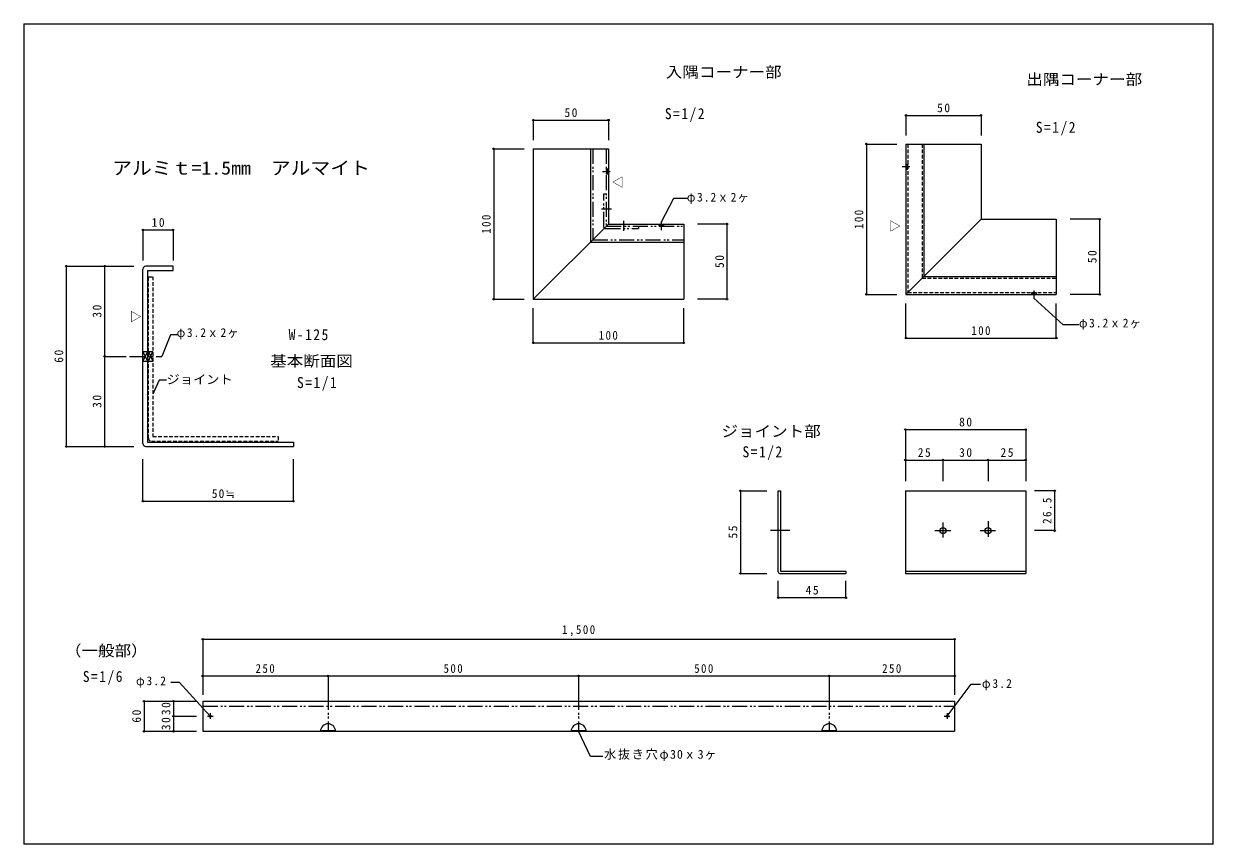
# Model space of a CAD drawing. Units: millimetres on the paper, with parts at other scales. Extents: x -197 to 198, y -139 to 134.
import ezdxf
from ezdxf.enums import TextEntityAlignment as Align

# ---------------------------------------------------------------- set-up
doc = ezdxf.new("R2010")
doc.units = ezdxf.units.MM
doc.header["$PDMODE"] = 32
doc.header["$PDSIZE"] = 0.5
doc.linetypes.add('DASHED1', pattern=[1.8, 1.2, -0.6])
doc.linetypes.add('DOUBLE_CHAIN1', pattern=[8.8, 5, -1, 0.6, -0.6, 0.6, -1])
doc.layers.add('0-0', color=7, linetype='Continuous')
doc.styles.add('ＭＳ 明朝', font='')
doc.styles.get('ＭＳ 明朝').set_extended_font_data('MS Mincho')

msp = doc.modelspace()

# ---------------------------------------------------------------- linework, layer by layer
at = {"layer": '0-0', "color": 6}
for p, q in [((-197.072, 133.95), (198.408, 133.95)), ((-197.072, 133.95), (-197.072, -138.963)), ((198.408, -138.963), (198.408, 133.95)), ((198.408, -138.963), (-197.072, -138.963))]:
    msp.add_line(p, q, dxfattribs=at)
at = {"layer": '0-0', "color": 4}
for p, q in [((96.241, 103.477), (121.241, 103.477)), ((96.241, 103.477), (96.241, 96.838)), ((121.241, 103.477), (121.241, 96.838)), ((-27.664, 101.888), (-2.664, 101.888)), ((-27.664, 101.888), (-27.664, 95.249)), ((-2.664, 101.888), (-2.664, 95.249)), ((-40.803, 92.348), (-40.803, 42.348)), ((-40.803, 92.348), (-30.669, 92.348)), ((83.103, 93.937), (83.103, 43.937)), ((83.103, 93.937), (93.236, 93.937)), ((36.768, 67.348), (26.984, 67.348)), ((36.768, 42.348), (36.768, 67.348)), ((160.673, 68.937), (150.89, 68.937)), ((160.673, 43.937), (160.673, 68.937)), ((-157.44, 65.367), (-147.44, 65.367)), ((-157.44, 65.367), (-157.44, 55.215)), ((-147.44, 65.367), (-147.44, 55.215)), ((-182.929, 53.328), (-182.929, -6.672)), ((-182.929, 53.328), (-170.224, 53.328)), ((-170.224, 53.328), (-170.224, 23.328)), ((-170.224, 53.328), (-160.484, 53.328)), ((83.103, 43.937), (93.236, 43.937)), ((160.673, 43.937), (150.89, 43.937)), ((-40.803, 42.348), (-30.669, 42.348)), ((36.768, 42.348), (26.984, 42.348)), ((96.241, 29.4), (96.241, 40.931)), ((146.241, 29.4), (146.241, 40.931)), ((-27.664, 27.811), (-27.664, 39.342)), ((22.336, 27.811), (22.336, 39.342)), ((-27.664, 27.811), (22.336, 27.811)), ((96.241, 29.4), (146.241, 29.4)), ((-170.224, 23.328), (-170.224, -6.672)), ((-170.224, 23.328), (-163.025, 23.328)), ((96.058, -1.023), (136.058, -1.023)), ((96.058, -1.023), (96.058, -11.157)), ((136.058, -1.023), (136.058, -11.157)), ((-182.929, -6.672), (-170.224, -6.672)), ((-170.224, -6.672), (-160.484, -6.672)), ((-157.44, -24.842), (-157.44, -10.865)), ((-107.44, -24.842), (-107.44, -10.865)), ((96.058, -11.157), (108.558, -11.157)), ((96.058, -11.157), (96.058, -18.145)), ((108.558, -11.157), (108.558, -18.145)), ((108.558, -11.157), (123.558, -11.157)), ((123.558, -11.157), (123.558, -18.145)), ((123.558, -11.157), (136.058, -11.157)), ((136.058, -11.157), (136.058, -18.145)), ((41.199, -21.394), (41.199, -48.894)), ((41.199, -21.394), (49.934, -21.394)), ((145.675, -21.394), (139.036, -21.394)), ((145.675, -21.394), (145.675, -34.644)), ((-157.44, -24.842), (-107.44, -24.842)), ((145.675, -34.644), (139.036, -34.644)), ((41.199, -48.894), (49.934, -48.894)), ((53.778, -56.93), (53.778, -51.34)), ((76.278, -56.93), (76.278, -51.34)), ((53.778, -56.93), (76.278, -56.93)), ((-137.581, -70.776), (112.419, -70.776)), ((-137.581, -70.776), (-137.581, -83.005)), ((112.419, -70.776), (112.419, -83.005)), ((-137.581, -83.005), (-95.915, -83.005)), ((-137.581, -83.005), (-137.581, -89.295)), ((-95.915, -83.005), (-95.915, -89.295)), ((-95.915, -83.005), (-12.581, -83.005)), ((-12.581, -83.005), (-12.581, -89.295)), ((-12.581, -83.005), (70.752, -83.005)), ((70.752, -83.005), (70.752, -89.295)), ((70.752, -83.005), (112.419, -83.005)), ((112.419, -83.005), (112.419, -89.295)), ((-157.089, -91.391), (-157.089, -101.391)), ((-157.089, -91.391), (-147.299, -91.391)), ((-147.299, -91.391), (-147.299, -96.391)), ((-147.299, -91.391), (-139.612, -91.391)), ((-147.299, -96.391), (-139.612, -96.391)), ((-147.299, -96.391), (-147.299, -101.391)), ((-157.089, -101.391), (-147.299, -101.391)), ((-147.299, -101.391), (-139.612, -101.391))]:
    msp.add_line(p, q, dxfattribs=at)
at = {"layer": '0-0', "linetype": 'DOUBLE_CHAIN1'}
for p, q in [((96.241, 87.237), (96.841, 87.237)), ((96.241, 87.237), (96.841, 85.637)), ((96.841, 87.237), (96.241, 85.637)), ((-4.7, 84.848), (-2.128, 84.848)), ((-3.414, 85.648), (-2.814, 85.648)), ((-3.414, 85.648), (-2.814, 84.048)), ((-2.814, 85.648), (-3.414, 84.048)), ((-3.414, 84.048), (-2.814, 84.048)), ((94.956, 86.437), (97.527, 86.437)), ((96.241, 85.637), (96.841, 85.637)), ((-4.164, 77.348), (-3.414, 77.348)), ((-4.164, 66.348), (-4.164, 77.348)), ((-4.977, 72.348), (-1.698, 72.348)), ((2.336, 68.454), (2.336, 65.035)), ((14.836, 67.883), (14.836, 65.312)), ((-3.664, 65.848), (7.336, 65.848)), ((7.336, 66.598), (7.336, 65.848)), ((14.036, 67.198), (14.036, 66.598)), ((14.036, 67.198), (15.636, 66.598)), ((15.636, 67.198), (14.036, 66.598)), ((15.636, 67.198), (15.636, 66.598)), ((137.941, 44.537), (137.941, 43.937)), ((137.941, 44.537), (139.541, 43.937)), ((139.541, 44.537), (137.941, 43.937)), ((138.741, 45.222), (138.741, 42.651)), ((139.541, 44.537), (139.541, 43.937)), ((-157.44, 24.928), (-155.94, 24.928)), ((-157.44, 24.928), (-155.94, 21.728)), ((-155.94, 24.928), (-157.44, 21.728)), ((-155.64, 24.928), (-154.14, 24.928)), ((-155.64, 21.728), (-154.14, 24.928)), ((-155.64, 24.928), (-154.14, 21.728)), ((-161.87, 23.328), (-151.21, 23.328)), ((-157.44, 21.728), (-155.94, 21.728)), ((-155.64, 21.728), (-154.14, 21.728)), ((-95.915, -89.295), (-95.915, -101.391)), ((-12.581, -89.295), (-12.581, -101.391)), ((70.752, -89.295), (70.752, -101.391)), ((-137.581, -93.058), (112.419, -93.058))]:
    msp.add_line(p, q, dxfattribs=at)
at = {"layer": '0-0', "color": 3}
for p, q in [((-27.664, 42.348), (-2.664, 67.348)), ((96.241, 43.937), (121.241, 68.937)), ((-157.44, -5.672), (-157.44, 52.328)), ((-147.44, 53.328), (-156.44, 53.328)), ((-156.44, -6.672), (-107.44, -6.672)), ((53.778, -48.394), (53.778, -21.394)), ((96.058, -21.394), (96.058, -48.894)), ((123.558, -31.522), (123.558, -36.743)), ((57.597, -34.644), (51.158, -34.644)), ((105.874, -34.644), (111.168, -34.644)), ((108.558, -31.957), (108.558, -36.961)), ((120.959, -34.644), (126.035, -34.644)), ((54.278, -48.894), (76.278, -48.894)), ((96.058, -48.144), (136.058, -48.144)), ((96.058, -48.894), (136.058, -48.894))]:
    msp.add_line(p, q, dxfattribs=at)
at = {"layer": '0-0', "linetype": 'DASHED1'}
for p, q in [((-155.64, -3.872), (-155.64, 49.828)), ((-112.44, -3.372), (-112.44, -4.872)), ((-154.64, -4.872), (-112.44, -4.872))]:
    msp.add_line(p, q, dxfattribs=at)
at = {"layer": '0-0'}
for p, q in [((-137.581, -91.391), (-137.581, -101.391)), ((-137.581, -91.391), (112.419, -91.391)), ((112.419, -91.391), (112.419, -101.391)), ((-136.037, -96.391), (-134.14, -96.391)), ((-135.081, -95.369), (-135.081, -97.265)), ((108.963, -96.391), (110.86, -96.391)), ((109.919, -95.369), (109.919, -97.265)), ((-137.581, -101.391), (112.419, -101.391)), ((-98.402, -101.141), (-93.427, -101.141)), ((-15.069, -101.141), (-10.094, -101.141)), ((68.264, -101.141), (73.239, -101.141))]:
    msp.add_line(p, q, dxfattribs=at)
at = {"layer": '0-0', "color": 3}
for points in [[(-27.664, 92.348), (-27.664, 42.348), (22.336, 42.348)], [(-27.664, 92.348), (-2.664, 92.348), (-2.664, 67.348), (22.336, 67.348), (22.336, 42.348)], [(-8.664, 92.348), (-8.664, 61.348), (22.336, 61.348)], [(96.241, 93.937), (96.241, 43.937), (146.241, 43.937)], [(96.241, 93.937), (121.241, 93.937), (121.241, 68.937), (146.241, 68.937), (146.241, 43.937)], [(102.241, 93.937), (102.241, 49.937), (146.241, 49.937)], [(-155.94, 51.828), (-147.44, 51.828), (-147.44, 53.328)], [(-155.94, 51.828), (-155.94, -5.172), (-107.44, -5.172), (-107.44, -6.672)], [(53.778, -21.394), (54.528, -21.394), (54.528, -48.144), (76.278, -48.144), (76.278, -48.894)], [(96.058, -21.394), (136.058, -21.394), (136.058, -48.894)]]:
    msp.add_lwpolyline(points, dxfattribs=at)
at = {"layer": '0-0', "linetype": 'DOUBLE_CHAIN1'}
for points in [[(-7.914, 92.348), (-7.914, 62.098), (22.336, 62.098)], [(-3.414, 92.348), (-3.414, 66.598), (22.336, 66.598)]]:
    msp.add_lwpolyline(points, dxfattribs=at)
at = {"layer": '0-0', "linetype": 'DASHED1'}
for points in [[(96.841, 93.937), (96.841, 44.537), (146.241, 44.537)], [(101.641, 93.937), (101.641, 49.337), (146.241, 49.337)], [(-155.64, 49.828), (-154.14, 49.828), (-154.14, -3.372), (-112.44, -3.372)]]:
    msp.add_lwpolyline(points, dxfattribs=at)
at = {"layer": '0-0'}
for points in [[(14.836, 67.883), (19.039, 75.925), (23.681, 75.925)], [(153.702, 33.782), (148.54, 33.782), (138.741, 42.651)], [(-145.956, 30.506), (-148.343, 30.506), (-151.21, 23.328)], [(-149.612, 15.454), (-152.019, 15.454), (-154.14, 10.73)], [(-148.173, -85.073), (-145.394, -85.073), (-135.081, -96.391)], [(109.919, -96.391), (117.9, -85.716), (121.071, -85.716)], [(-4.549, -109.741), (-8.601, -109.741), (-12.581, -101.391)]]:
    msp.add_lwpolyline(points, dxfattribs=at)
at = {"layer": '0-0', "color": 3}
for centre in [(108.558, -34.644), (123.558, -34.644)]:
    msp.add_circle(centre, 1, dxfattribs=at)
at = {"layer": '0-0'}
for centre in [(-135.081, -96.391), (109.919, -96.391)]:
    msp.add_circle(centre, 0.333, dxfattribs=at)
at = {"layer": '0-0', "linetype": 'DOUBLE_CHAIN1'}
msp.add_arc((-3.664, 66.348), 0.5, 180, 270, dxfattribs=at)
at = {"layer": '0-0', "color": 3}
for centre, radius, start, end in [((-156.44, 52.328), 1, 90, 180), ((-156.44, -5.672), 1, 180, 270), ((54.278, -48.394), 0.5, 180, 270)]:
    msp.add_arc(centre, radius, start, end, dxfattribs=at)
at = {"layer": '0-0', "linetype": 'DASHED1'}
msp.add_arc((-154.64, -3.872), 1, 180, 270, dxfattribs=at)
at = {"layer": '0-0'}
for centre in [(-95.915, -101.391), (-12.581, -101.391), (70.752, -101.391)]:
    msp.add_arc(centre, 2.5, 0, 180, dxfattribs=at)
at = {"layer": '0-0', "color": 1}
for p in [(96.241, 103.477), (121.241, 103.477), (-27.664, 101.888), (-2.664, 101.888), (-40.803, 92.348), (83.103, 93.937), (36.768, 67.348), (160.673, 68.937), (-157.44, 65.367), (-147.44, 65.367), (-182.929, 53.328), (-170.224, 53.328), (83.103, 43.937), (160.673, 43.937), (-40.803, 42.348), (36.768, 42.348), (-27.664, 27.811), (22.336, 27.811), (96.241, 29.4), (146.241, 29.4), (-170.224, 23.328), (96.058, -1.023), (136.058, -1.023), (-182.929, -6.672), (-170.224, -6.672), (96.058, -11.157), (108.558, -11.157), (123.558, -11.157), (136.058, -11.157), (41.199, -21.394), (145.675, -21.394), (-157.44, -24.842), (-107.44, -24.842), (145.675, -34.644), (41.199, -48.894), (53.778, -56.93), (76.278, -56.93), (-137.581, -70.776), (112.419, -70.776), (-137.581, -83.005), (-95.915, -83.005), (-12.581, -83.005), (70.752, -83.005), (112.419, -83.005), (-157.089, -91.391), (-147.299, -91.391), (-147.299, -96.391), (-157.089, -101.391), (-147.299, -101.391)]:
    msp.add_point(p, dxfattribs=at)

# ---------------------------------------------------------------- texts
at = {"layer": '0-0', "color": 3, "style": 'ＭＳ 明朝', "width": 1.1}
for s, height, p in [('入隅コーナー部', 3.666, (16.423, 114.958)), ('出隅コーナー部', 3.666, (136.273, 112.512)), ('アルミｔ=1.5mm\u3000アルマイト', 4.399, (-167.72, 82.463)), ('基本断面図', 3.666, (-115.152, 18.83)), ('ジョイント部', 3.666, (34.909, -4.518)), ('（一般部）', 3.666, (-183.39, -77.506))]:
    msp.add_text(s, height=height, dxfattribs=at).set_placement(p, align=Align.BOTTOM_LEFT)
at = {"layer": '0-0', "style": 'ＭＳ 明朝'}
for rotation, p in [(270, (-1.982, 83.306)), (90, (94.983, 64.692)), (90, (-157.432, 34.554))]:
    msp.add_text('▽', height=2.933, rotation=rotation, dxfattribs=at).set_placement(p, align=Align.BOTTOM_LEFT)
at = {"layer": '0-0', "style": 'ＭＳ 明朝', "width": 1.1}
msp.add_text('ジョイント', height=2.933, dxfattribs=at).set_placement((-149.601, 13.265), align=Align.BOTTOM_LEFT)
at = {"layer": '0-0', "char_height": 2.933, "attachment_point": 7, "style": 'ＭＳ 明朝'}
for s, insert in [('\\T1.27;\\W0.95;50', (106.616, 104.477)), ('\\T1.27;\\W0.95;50', (-17.289, 102.888)), ('\\T1.18;\\W0.95;φ3.2ｘ2ヶ', (23.375, 74.019)), ('\\T1.27;\\W0.95;10', (-154.565, 66.367)), ('\\T1.18;\\W0.95;φ3.2ｘ2ヶ', (153.744, 32.146)), ('\\T1.18;\\W0.95;φ3.2ｘ2ヶ', (-146.25, 28.963)), ('\\T1.27;\\W0.9;100', (-5.914, 28.811)), ('\\T1.27;\\W0.9;100', (117.991, 30.4)), ('\\T1.27;\\W0.95;80', (113.933, -0.023)), ('\\T1.27;\\W0.95;25', (100.183, -10.157)), ('\\T1.27;\\W0.95;30', (113.933, -10.157)), ('\\T1.27;\\W0.95;25', (127.683, -10.157)), ('\\T1.2;\\W0.95;50≒', (-134.565, -23.842)), ('\\T1.27;\\W0.95;45', (62.903, -55.93)), ('\\T1.28;\\W0.9;1,500', (-18.081, -69.776)), ('\\T1.27;\\W0.9;250', (-119.998, -82.005)), ('\\T1.27;\\W0.9;500', (-57.498, -82.005)), ('\\T1.27;\\W0.9;500', (25.835, -82.005)), ('\\T1.27;\\W0.9;250', (88.335, -82.005)), ('\\T1.21;\\W0.95;φ3.2', (-159.759, -86.871)), ('\\T1.21;\\W0.95;φ3.2', (121.502, -87.752)), ('\\T1.15;水抜き穴φ30ｘ3ヶ', (-4.104, -111.308))]:
    msp.add_mtext(s, dxfattribs=dict(at, insert=insert))
at = {"layer": '0-0', "color": 3, "char_height": 3.666, "attachment_point": 7, "style": 'ＭＳ 明朝'}
for s, insert in [('\\T1.22;\\W0.9;S=1/2', (16.073, 101.331)), ('\\T1.22;\\W0.9;S=1/2', (139.418, 96.789)), ('\\T1.22;\\W0.9;W-125', (-109.018, 28.652)), ('\\T1.22;\\W0.9;S=1/1', (-106.223, 11.88)), ('\\T1.22;\\W0.9;S=1/2', (41.898, -11.157)), ('\\T1.22;\\W0.9;S=1/6', (-177.45, -85.892))]:
    msp.add_mtext(s, dxfattribs=dict(at, insert=insert))
at = {"layer": '0-0', "char_height": 2.933, "attachment_point": 7, "rotation": 90, "style": 'ＭＳ 明朝'}
for s, insert in [('\\T1.27;\\W0.9;100', (82.103, 65.687)), ('\\T1.27;\\W0.9;100', (-41.803, 64.098)), ('\\T1.27;\\W0.95;50', (35.768, 52.723)), ('\\T1.27;\\W0.95;50', (159.673, 54.312)), ('\\T1.27;\\W0.95;30', (-171.224, 36.203)), ('\\T1.27;\\W0.95;60', (-183.929, 21.203)), ('\\T1.27;\\W0.95;30', (-171.224, 6.203)), ('\\T1.28;\\W0.9;26.5', (144.675, -32.394)), ('\\T1.27;\\W0.95;55', (40.199, -37.269)), ('\\T1.27;\\W0.95;60', (-158.089, -98.516)), ('\\T1.27;\\W0.95;30', (-148.299, -96.016)), ('\\T1.27;\\W0.95;30', (-148.299, -101.016))]:
    msp.add_mtext(s, dxfattribs=dict(at, insert=insert))

doc.saveas('drawing.dxf')
